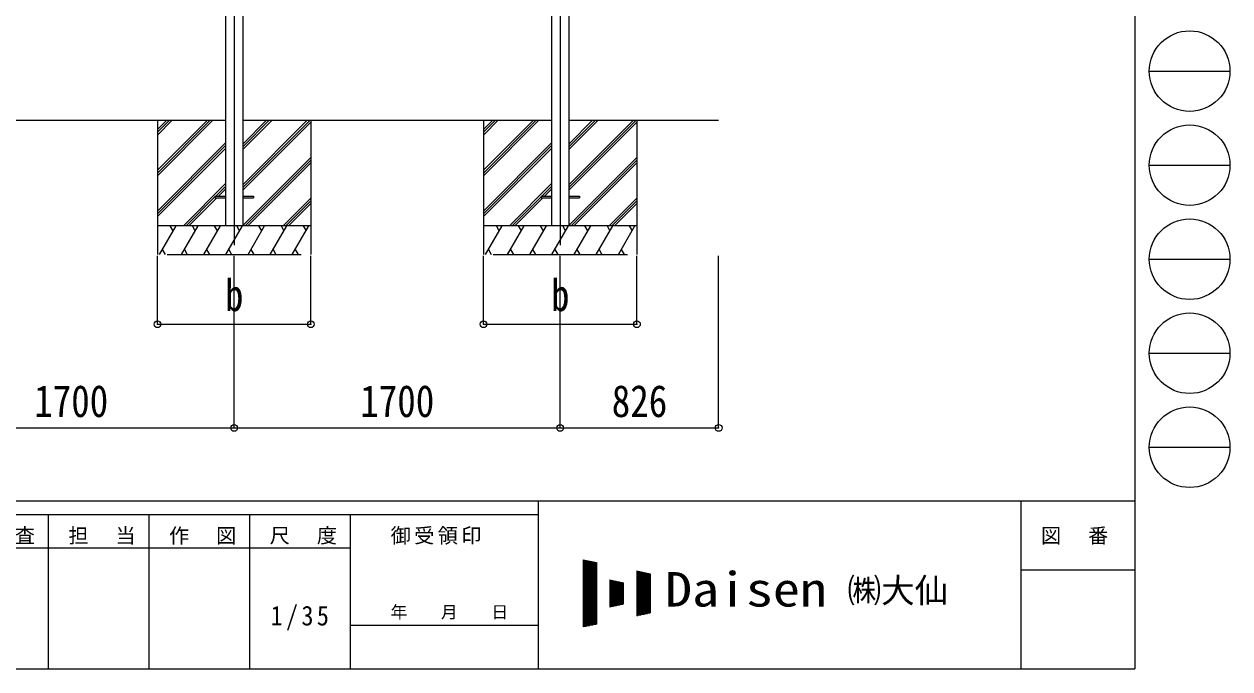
# Model space of a CAD drawing. Units: millimetres at full size, sheet at 1:35. Extents: x -9783 to 9892, y -6828 to 6752.
# Drawn here: x 3605 to 9892, y -6828 to -3468 of the extents above; entities that cross this region are included whole.
import ezdxf
from ezdxf.enums import TextEntityAlignment as Align

# ---------------------------------------------------------------- set-up
doc = ezdxf.new("R2010")
doc.units = ezdxf.units.MM
doc.header["$LTSCALE"] = 35
doc.header["$PDMODE"] = 32
doc.header["$PDSIZE"] = 35
for name, color, linetype, lineweight in [('0-0_0', 7, 'Continuous', 9), ('0-1_本体', 4, 'Continuous', 9), ('0-2_部品', 7, 'Continuous', 9), ('0-8_PARTS2', 2, 'Continuous', 9), ('0-A_寸法', 6, 'Continuous', 9), ('F-0_240', 7, 'Continuous', 9)]:
    doc.layers.add(name, color=color, linetype=linetype, lineweight=lineweight)
doc.styles.add('ＭＳ ゴシック', font='')
doc.styles.get('ＭＳ ゴシック').set_extended_font_data('MS Gothic')

msp = doc.modelspace()

# ---------------------------------------------------------------- linework, layer by layer
at = {"layer": '0-0_0'}
for p, q in [((3045.39, -3969.25), (4654.99, -3969.25)), ((4300.19, -3969.25), (4300.19, -4669.25)), ((4300.19, -4229.98), (4560.92, -3969.25)), ((4300.19, -4244.12), (4575.06, -3969.25)), ((4300.19, -4258.26), (4589.2, -3969.25)), ((4300.19, -4046.13), (4377.07, -3969.25)), ((4300.19, -4031.99), (4362.93, -3969.25)), ((4300.19, -4017.85), (4348.79, -3969.25)), ((4745.39, -3969.25), (6354.99, -3969.25)), ((4745.39, -4305.28), (5081.42, -3969.25)), ((4745.39, -4319.42), (5095.56, -3969.25)), ((4745.39, -4121.43), (4897.57, -3969.25)), ((4745.39, -4107.29), (4883.43, -3969.25)), ((4745.39, -4093.15), (4869.29, -3969.25)), ((4745.39, -4333.56), (5100.19, -3978.76)), ((5100.19, -3969.25), (5100.19, -4669.25)), ((6000.19, -3969.25), (6000.19, -4669.25)), ((6000.19, -4229.98), (6260.92, -3969.25)), ((6000.19, -4244.12), (6275.06, -3969.25)), ((6000.19, -4258.26), (6289.2, -3969.25)), ((6000.19, -4046.13), (6077.07, -3969.25)), ((6000.19, -4031.99), (6062.93, -3969.25)), ((6000.19, -4017.85), (6048.79, -3969.25)), ((6445.39, -3969.25), (7226.19, -3969.25)), ((6445.39, -4305.28), (6781.42, -3969.25)), ((6445.39, -4319.42), (6795.56, -3969.25)), ((6445.39, -4121.43), (6597.57, -3969.25)), ((6445.39, -4107.29), (6583.43, -3969.25)), ((6445.39, -4093.15), (6569.29, -3969.25)), ((6445.39, -4333.56), (6800.19, -3978.76)), ((6800.19, -3969.25), (6800.19, -4669.25)), ((4300.19, -4442.11), (4654.99, -4087.31)), ((4300.19, -4456.25), (4654.99, -4101.45)), ((4300.19, -4470.39), (4654.99, -4115.59)), ((6000.19, -4442.11), (6354.99, -4087.31)), ((6000.19, -4456.25), (6354.99, -4101.45)), ((6000.19, -4470.39), (6354.99, -4115.59)), ((4745.39, -4517.41), (5100.19, -4162.61)), ((4757.69, -4519.25), (5100.19, -4176.75)), ((4771.83, -4519.25), (5100.19, -4190.89)), ((6445.39, -4517.41), (6800.19, -4162.61)), ((6457.69, -4519.25), (6800.19, -4176.75)), ((6471.83, -4519.25), (6800.19, -4190.89)), ((4435.18, -4519.25), (4654.99, -4299.44)), ((4603.84, -4364.74), (4654.99, -4313.58)), ((4617.98, -4364.74), (4654.99, -4327.73)), ((6135.18, -4519.25), (6354.99, -4299.44)), ((6303.84, -4364.74), (6354.99, -4313.58)), ((6317.98, -4364.74), (6354.99, -4327.73)), ((4449.32, -4519.25), (4600.19, -4368.38)), ((4463.47, -4519.25), (4608.98, -4373.74)), ((4955.68, -4519.25), (5100.19, -4374.74)), ((4969.82, -4519.25), (5100.19, -4388.88)), ((6149.32, -4519.25), (6300.19, -4368.38)), ((6163.47, -4519.25), (6308.98, -4373.74)), ((6655.68, -4519.25), (6800.19, -4374.74)), ((6669.82, -4519.25), (6800.19, -4388.88)), ((4983.97, -4519.25), (5100.19, -4403.03)), ((6683.97, -4519.25), (6800.19, -4403.03)), ((5100.19, -4519.25), (4300.19, -4519.25)), ((4310.48, -4669.25), (4397.08, -4519.25)), ((4382.08, -4545.23), (4367.08, -4519.25)), ((4425.95, -4669.25), (4512.55, -4519.25)), ((4497.55, -4545.23), (4482.55, -4519.25)), ((4541.42, -4669.25), (4628.02, -4519.25)), ((4613.02, -4545.23), (4598.02, -4519.25)), ((4656.89, -4669.25), (4743.49, -4519.25)), ((4728.49, -4545.23), (4713.49, -4519.25)), ((4772.36, -4669.25), (4858.96, -4519.25)), ((4843.96, -4545.23), (4828.96, -4519.25)), ((4887.83, -4669.25), (4974.43, -4519.25)), ((4944.43, -4519.25), (4959.43, -4545.23)), ((5003.3, -4669.25), (5089.9, -4519.25)), ((5059.9, -4519.25), (5074.9, -4545.23)), ((6800.19, -4519.25), (6000.19, -4519.25)), ((6010.48, -4669.25), (6097.08, -4519.25)), ((6082.08, -4545.23), (6067.08, -4519.25)), ((6125.95, -4669.25), (6212.55, -4519.25)), ((6197.55, -4545.23), (6182.55, -4519.25)), ((6241.42, -4669.25), (6328.02, -4519.25)), ((6313.02, -4545.23), (6298.02, -4519.25)), ((6356.89, -4669.25), (6443.49, -4519.25)), ((6428.49, -4545.23), (6413.49, -4519.25)), ((6472.36, -4669.25), (6558.96, -4519.25)), ((6543.96, -4545.23), (6528.96, -4519.25)), ((6587.83, -4669.25), (6674.43, -4519.25)), ((6644.43, -4519.25), (6659.43, -4545.23)), ((6703.3, -4669.25), (6789.9, -4519.25)), ((6759.9, -4519.25), (6774.9, -4545.23)), ((4325.48, -4643.27), (4340.48, -4669.25)), ((4440.95, -4643.27), (4455.95, -4669.25)), ((4556.42, -4643.27), (4571.42, -4669.25)), ((4671.89, -4643.27), (4686.89, -4669.25)), ((4787.36, -4643.27), (4802.36, -4669.25)), ((4902.83, -4643.27), (4917.83, -4669.25)), ((5018.3, -4643.27), (5033.3, -4669.25)), ((6025.48, -4643.27), (6040.48, -4669.25)), ((6140.95, -4643.27), (6155.95, -4669.25)), ((6256.42, -4643.27), (6271.42, -4669.25)), ((6371.89, -4643.27), (6386.89, -4669.25)), ((6487.36, -4643.27), (6502.36, -4669.25)), ((6602.83, -4643.27), (6617.83, -4669.25)), ((6718.3, -4643.27), (6733.3, -4669.25)), ((4350.19, -4669.25), (5050.19, -4669.25)), ((6050.19, -4669.25), (6750.19, -4669.25))]:
    msp.add_line(p, q, dxfattribs=at)
at = {"layer": '0-1_本体'}
for p, q in [((4654.99, -1063.19), (4654.99, -4519.26)), ((4745.39, -1063.19), (4745.39, -4519.26)), ((6354.99, -1063.19), (6354.99, -4519.26)), ((6445.39, -1063.19), (6445.39, -4519.26))]:
    msp.add_line(p, q, dxfattribs=at)
at = {"layer": '0-2_部品', "color": 4}
for p, q in [((4600.19, -4364.75), (4600.19, -4373.75)), ((4600.19, -4364.75), (4655.19, -4364.75)), ((4600.19, -4373.75), (4655.19, -4373.75)), ((4745.19, -4364.75), (4800.19, -4364.75)), ((4745.19, -4373.75), (4800.19, -4373.75)), ((4800.19, -4364.75), (4800.19, -4373.75)), ((6300.19, -4364.75), (6300.19, -4373.75)), ((6300.19, -4364.75), (6355.19, -4364.75)), ((6300.19, -4373.75), (6355.19, -4373.75)), ((6445.19, -4364.75), (6500.19, -4364.75)), ((6445.19, -4373.75), (6500.19, -4373.75)), ((6500.19, -4364.75), (6500.19, -4373.75))]:
    msp.add_line(p, q, dxfattribs=at)
at = {"layer": '0-8_PARTS2'}
for p, q in [((4700.19, -930.38), (4700.19, -4619.28)), ((6400.19, -930.38), (6400.19, -4619.28))]:
    msp.add_line(p, q, dxfattribs=at)
at = {"layer": '0-A_寸法'}
for p, q in [((4300.19, -5032.27), (4300.19, -4675.73)), ((4700.19, -5572.64), (4700.19, -4675.73)), ((5100.19, -5032.27), (5100.19, -4675.73)), ((6000.19, -5032.27), (6000.19, -4675.73)), ((6400.19, -5572.64), (6400.19, -4675.73)), ((6800.19, -5032.27), (6800.19, -4675.73)), ((7226.19, -5572.64), (7226.19, -4675.73)), ((4300.19, -5032.27), (5100.19, -5032.27)), ((6000.19, -5032.27), (6800.19, -5032.27)), ((3000.19, -5572.64), (4700.19, -5572.64)), ((4700.19, -5572.64), (6400.19, -5572.64)), ((6400.19, -5572.64), (7226.19, -5572.64))]:
    msp.add_line(p, q, dxfattribs=at)
for p in [(4300.19, -5032.27), (5100.19, -5032.27), (6000.19, -5032.27), (6800.19, -5032.27), (4700.19, -5572.64), (6400.19, -5572.64), (7226.19, -5572.64)]:
    msp.add_point(p, dxfattribs=at)
at = {"layer": 'F-0_240', "color": 5}
for p, q in [((9396.97, 6751.9), (9396.97, -6828.1)), ((-9783.03, -5953.1), (9396.97, -5953.1)), ((6285.75, -5953.1), (6285.75, -6828.1)), ((8801.97, -5953.1), (8801.97, -6828.1)), ((-9783.03, -6023.1), (6285.75, -6023.1)), ((3730.75, -6023.1), (3730.75, -6828.1)), ((4255.75, -6023.1), (4255.75, -6828.1)), ((4780.75, -6023.1), (4780.75, -6828.1)), ((5305.75, -6023.1), (5305.75, -6828.1)), ((3205.75, -6198.1), (5305.75, -6198.1)), ((8801.97, -6311.85), (9396.97, -6311.85)), ((5305.75, -6600.6), (6285.75, -6600.6)), ((-9783.03, -6828.1), (9396.97, -6828.1))]:
    msp.add_line(p, q, dxfattribs=at)
at = {"layer": 'F-0_240', "color": 4}
for p, q in [((9471.77, -3713.1), (9891.77, -3713.1)), ((9471.77, -4203.1), (9891.77, -4203.1)), ((9471.77, -4693.1), (9891.77, -4693.1)), ((9471.77, -5183.1), (9891.77, -5183.1)), ((9471.77, -5673.1), (9891.77, -5673.1))]:
    msp.add_line(p, q, dxfattribs=at)
at = {"layer": 'F-0_240'}
for p, q in [((6519.04, -6259.47), (6589.04, -6274.05)), ((6519.04, -6259.47), (6519.04, -6609.47)), ((6519.04, -6262.76), (6534.85, -6262.76)), ((6519.04, -6266.26), (6551.65, -6266.26)), ((6519.04, -6269.76), (6568.45, -6269.76)), ((6519.04, -6273.26), (6585.25, -6273.26)), ((6519.04, -6276.76), (6589.04, -6276.76)), ((6519.04, -6280.26), (6589.04, -6280.26)), ((6519.04, -6283.76), (6589.04, -6283.76)), ((6521.12, -6609.03), (6521.12, -6259.9)), ((6524.62, -6608.3), (6524.62, -6260.63)), ((6528.12, -6607.58), (6528.12, -6261.36)), ((6531.62, -6606.85), (6531.62, -6262.09)), ((6535.12, -6606.12), (6535.12, -6262.81)), ((6538.62, -6605.39), (6538.62, -6263.54)), ((6542.12, -6604.66), (6542.12, -6264.27)), ((6545.62, -6603.93), (6545.62, -6265)), ((6549.12, -6603.2), (6549.12, -6265.73)), ((6552.62, -6602.47), (6552.62, -6266.46)), ((6556.12, -6601.74), (6556.12, -6267.19)), ((6559.62, -6601.01), (6559.62, -6267.92)), ((6563.12, -6600.28), (6563.12, -6268.65)), ((6566.62, -6599.55), (6566.62, -6269.38)), ((6570.12, -6598.83), (6570.12, -6270.11)), ((6573.62, -6598.1), (6573.62, -6270.84)), ((6577.12, -6597.37), (6577.12, -6271.56)), ((6580.62, -6596.64), (6580.62, -6272.29)), ((6584.12, -6595.91), (6584.12, -6273.02)), ((6587.62, -6595.18), (6587.62, -6273.75)), ((6589.04, -6274.05), (6589.04, -6594.88)), ((6519.04, -6287.26), (6589.04, -6287.26)), ((6519.04, -6290.76), (6589.04, -6290.76)), ((6519.04, -6294.26), (6589.04, -6294.26)), ((6519.04, -6297.76), (6589.04, -6297.76)), ((6519.04, -6301.26), (6589.04, -6301.26)), ((6519.04, -6304.76), (6589.04, -6304.76)), ((6519.04, -6308.26), (6589.04, -6308.26)), ((6519.04, -6311.76), (6589.04, -6311.76)), ((6519.04, -6315.26), (6589.04, -6315.26)), ((6519.04, -6318.76), (6589.04, -6318.76)), ((6519.04, -6322.26), (6589.04, -6322.26)), ((6519.04, -6325.76), (6589.04, -6325.76)), ((6519.04, -6329.26), (6589.04, -6329.26)), ((6519.04, -6332.76), (6589.04, -6332.76)), ((6519.04, -6336.26), (6589.04, -6336.26)), ((6519.04, -6339.76), (6589.04, -6339.76)), ((6519.04, -6343.26), (6589.04, -6343.26)), ((6519.04, -6346.76), (6589.04, -6346.76)), ((6799.04, -6317.8), (6869.04, -6332.38)), ((6799.04, -6317.8), (6799.04, -6551.13)), ((6799.04, -6318.76), (6803.65, -6318.76)), ((6799.04, -6322.26), (6820.45, -6322.26)), ((6799.04, -6325.76), (6837.25, -6325.76)), ((6799.04, -6329.26), (6854.05, -6329.26)), ((6799.04, -6332.76), (6869.04, -6332.76)), ((6799.04, -6336.26), (6869.04, -6336.26)), ((6799.04, -6339.76), (6869.04, -6339.76)), ((6799.04, -6343.26), (6869.04, -6343.26)), ((6799.04, -6346.76), (6869.04, -6346.76)), ((6801.12, -6550.7), (6801.12, -6318.23)), ((6804.62, -6549.97), (6804.62, -6318.96)), ((6808.12, -6549.24), (6808.12, -6319.69)), ((6811.62, -6548.51), (6811.62, -6320.42)), ((6815.12, -6547.78), (6815.12, -6321.15)), ((6818.62, -6547.05), (6818.62, -6321.88)), ((6822.12, -6546.33), (6822.12, -6322.61)), ((6825.62, -6545.6), (6825.62, -6323.34)), ((6829.12, -6544.87), (6829.12, -6324.06)), ((6832.62, -6544.14), (6832.62, -6324.79)), ((6836.12, -6543.41), (6836.12, -6325.52)), ((6839.62, -6542.68), (6839.62, -6326.25)), ((6843.12, -6541.95), (6843.12, -6326.98)), ((6846.62, -6541.22), (6846.62, -6327.71)), ((6850.12, -6540.49), (6850.12, -6328.44)), ((6853.62, -6539.76), (6853.62, -6329.17)), ((6857.12, -6539.03), (6857.12, -6329.9)), ((6860.62, -6538.3), (6860.62, -6330.63)), ((6864.12, -6537.58), (6864.12, -6331.36)), ((6867.62, -6536.85), (6867.62, -6332.09)), ((6869.04, -6332.38), (6869.04, -6536.55)), ((6519.04, -6350.26), (6589.04, -6350.26)), ((6519.04, -6353.76), (6589.04, -6353.76)), ((6519.04, -6357.26), (6589.04, -6357.26)), ((6519.04, -6360.76), (6589.04, -6360.76)), ((6519.04, -6364.26), (6589.04, -6364.26)), ((6519.04, -6367.76), (6589.04, -6367.76)), ((6519.04, -6371.26), (6589.04, -6371.26)), ((6519.04, -6374.76), (6589.04, -6374.76)), ((6519.04, -6378.26), (6589.04, -6378.26)), ((6519.04, -6381.76), (6589.04, -6381.76)), ((6519.04, -6385.26), (6589.04, -6385.26)), ((6519.04, -6388.76), (6589.04, -6388.76)), ((6519.04, -6392.26), (6589.04, -6392.26)), ((6519.04, -6395.76), (6589.04, -6395.76)), ((6519.04, -6399.26), (6589.04, -6399.26)), ((6519.04, -6402.76), (6589.04, -6402.76)), ((6519.04, -6406.26), (6589.04, -6406.26)), ((6519.04, -6409.76), (6589.04, -6409.76)), ((6659.04, -6364.47), (6729.04, -6379.05)), ((6659.04, -6364.47), (6659.04, -6504.47)), ((6659.04, -6367.76), (6674.85, -6367.76)), ((6659.04, -6371.26), (6691.65, -6371.26)), ((6659.04, -6374.76), (6708.45, -6374.76)), ((6659.04, -6378.26), (6725.25, -6378.26)), ((6659.04, -6381.76), (6729.04, -6381.76)), ((6659.04, -6385.26), (6729.04, -6385.26)), ((6659.04, -6388.76), (6729.04, -6388.76)), ((6659.04, -6392.26), (6729.04, -6392.26)), ((6659.04, -6395.76), (6729.04, -6395.76)), ((6659.04, -6399.26), (6729.04, -6399.26)), ((6659.04, -6402.76), (6729.04, -6402.76)), ((6659.04, -6406.26), (6729.04, -6406.26)), ((6659.04, -6409.76), (6729.04, -6409.76)), ((6661.12, -6504.03), (6661.12, -6364.9)), ((6664.62, -6503.3), (6664.62, -6365.63)), ((6668.12, -6502.58), (6668.12, -6366.36)), ((6671.62, -6501.85), (6671.62, -6367.09)), ((6675.12, -6501.12), (6675.12, -6367.81)), ((6678.62, -6500.39), (6678.62, -6368.54)), ((6682.12, -6499.66), (6682.12, -6369.27)), ((6685.62, -6498.93), (6685.62, -6370)), ((6689.12, -6498.2), (6689.12, -6370.73)), ((6692.62, -6497.47), (6692.62, -6371.46)), ((6696.12, -6496.74), (6696.12, -6372.19)), ((6699.62, -6496.01), (6699.62, -6372.92)), ((6703.12, -6495.28), (6703.12, -6373.65)), ((6706.62, -6494.55), (6706.62, -6374.38)), ((6710.12, -6493.83), (6710.12, -6375.11)), ((6713.62, -6493.1), (6713.62, -6375.84)), ((6717.12, -6492.37), (6717.12, -6376.56)), ((6720.62, -6491.64), (6720.62, -6377.29)), ((6724.12, -6490.91), (6724.12, -6378.02)), ((6727.62, -6490.18), (6727.62, -6378.75)), ((6729.04, -6379.05), (6729.04, -6489.88)), ((6799.04, -6350.26), (6869.04, -6350.26)), ((6799.04, -6353.76), (6869.04, -6353.76)), ((6799.04, -6357.26), (6869.04, -6357.26)), ((6799.04, -6360.76), (6869.04, -6360.76)), ((6799.04, -6364.26), (6869.04, -6364.26)), ((6799.04, -6367.76), (6869.04, -6367.76)), ((6799.04, -6371.26), (6869.04, -6371.26)), ((6799.04, -6374.76), (6869.04, -6374.76)), ((6799.04, -6378.26), (6869.04, -6378.26)), ((6799.04, -6381.76), (6869.04, -6381.76)), ((6799.04, -6385.26), (6869.04, -6385.26)), ((6799.04, -6388.76), (6869.04, -6388.76)), ((6799.04, -6392.26), (6869.04, -6392.26)), ((6799.04, -6395.76), (6869.04, -6395.76)), ((6799.04, -6399.26), (6869.04, -6399.26)), ((6799.04, -6402.76), (6869.04, -6402.76)), ((6799.04, -6406.26), (6869.04, -6406.26)), ((6799.04, -6409.76), (6869.04, -6409.76)), ((6519.04, -6413.26), (6589.04, -6413.26)), ((6519.04, -6416.76), (6589.04, -6416.76)), ((6519.04, -6420.26), (6589.04, -6420.26)), ((6519.04, -6423.76), (6589.04, -6423.76)), ((6519.04, -6427.26), (6589.04, -6427.26)), ((6519.04, -6430.76), (6589.04, -6430.76)), ((6519.04, -6434.26), (6589.04, -6434.26)), ((6519.04, -6437.76), (6589.04, -6437.76)), ((6519.04, -6441.26), (6589.04, -6441.26)), ((6519.04, -6444.76), (6589.04, -6444.76)), ((6519.04, -6448.26), (6589.04, -6448.26)), ((6519.04, -6451.76), (6589.04, -6451.76)), ((6519.04, -6455.26), (6589.04, -6455.26)), ((6519.04, -6458.76), (6589.04, -6458.76)), ((6519.04, -6462.26), (6589.04, -6462.26)), ((6519.04, -6465.76), (6589.04, -6465.76)), ((6519.04, -6469.26), (6589.04, -6469.26)), ((6519.04, -6472.76), (6589.04, -6472.76)), ((6659.04, -6413.26), (6729.04, -6413.26)), ((6659.04, -6416.76), (6729.04, -6416.76)), ((6659.04, -6420.26), (6729.04, -6420.26)), ((6659.04, -6423.76), (6729.04, -6423.76)), ((6659.04, -6427.26), (6729.04, -6427.26)), ((6659.04, -6430.76), (6729.04, -6430.76)), ((6659.04, -6434.26), (6729.04, -6434.26)), ((6659.04, -6437.76), (6729.04, -6437.76)), ((6659.04, -6441.26), (6729.04, -6441.26)), ((6659.04, -6444.76), (6729.04, -6444.76)), ((6659.04, -6448.26), (6729.04, -6448.26)), ((6659.04, -6451.76), (6729.04, -6451.76)), ((6659.04, -6455.26), (6729.04, -6455.26)), ((6659.04, -6458.76), (6729.04, -6458.76)), ((6659.04, -6462.26), (6729.04, -6462.26)), ((6659.04, -6465.76), (6729.04, -6465.76)), ((6659.04, -6469.26), (6729.04, -6469.26)), ((6659.04, -6472.76), (6729.04, -6472.76)), ((6799.04, -6413.26), (6869.04, -6413.26)), ((6799.04, -6416.76), (6869.04, -6416.76)), ((6799.04, -6420.26), (6869.04, -6420.26)), ((6799.04, -6423.76), (6869.04, -6423.76)), ((6799.04, -6427.26), (6869.04, -6427.26)), ((6799.04, -6430.76), (6869.04, -6430.76)), ((6799.04, -6434.26), (6869.04, -6434.26)), ((6799.04, -6437.76), (6869.04, -6437.76)), ((6799.04, -6441.26), (6869.04, -6441.26)), ((6799.04, -6444.76), (6869.04, -6444.76)), ((6799.04, -6448.26), (6869.04, -6448.26)), ((6799.04, -6451.76), (6869.04, -6451.76)), ((6799.04, -6455.26), (6869.04, -6455.26)), ((6799.04, -6458.76), (6869.04, -6458.76)), ((6799.04, -6462.26), (6869.04, -6462.26)), ((6799.04, -6465.76), (6869.04, -6465.76)), ((6799.04, -6469.26), (6869.04, -6469.26)), ((6799.04, -6472.76), (6869.04, -6472.76)), ((6519.04, -6476.26), (6589.04, -6476.26)), ((6519.04, -6479.76), (6589.04, -6479.76)), ((6519.04, -6483.26), (6589.04, -6483.26)), ((6519.04, -6486.76), (6589.04, -6486.76)), ((6519.04, -6490.26), (6589.04, -6490.26)), ((6519.04, -6493.76), (6589.04, -6493.76)), ((6519.04, -6497.26), (6589.04, -6497.26)), ((6519.04, -6500.76), (6589.04, -6500.76)), ((6519.04, -6504.26), (6589.04, -6504.26)), ((6519.04, -6507.76), (6589.04, -6507.76)), ((6519.04, -6511.26), (6589.04, -6511.26)), ((6519.04, -6514.76), (6589.04, -6514.76)), ((6519.04, -6518.26), (6589.04, -6518.26)), ((6519.04, -6521.76), (6589.04, -6521.76)), ((6519.04, -6525.26), (6589.04, -6525.26)), ((6519.04, -6528.76), (6589.04, -6528.76)), ((6519.04, -6532.26), (6589.04, -6532.26)), ((6519.04, -6535.76), (6589.04, -6535.76)), ((6659.04, -6476.26), (6729.04, -6476.26)), ((6659.04, -6479.76), (6729.04, -6479.76)), ((6659.04, -6483.26), (6729.04, -6483.26)), ((6659.04, -6486.76), (6729.04, -6486.76)), ((6659.04, -6504.47), (6729.04, -6489.88)), ((6659.04, -6490.26), (6727.23, -6490.26)), ((6659.04, -6493.76), (6710.43, -6493.76)), ((6659.04, -6497.26), (6693.63, -6497.26)), ((6659.04, -6500.76), (6676.83, -6500.76)), ((6659.04, -6504.26), (6660.03, -6504.26)), ((6799.04, -6476.26), (6869.04, -6476.26)), ((6799.04, -6479.76), (6869.04, -6479.76)), ((6799.04, -6483.26), (6869.04, -6483.26)), ((6799.04, -6486.76), (6869.04, -6486.76)), ((6799.04, -6490.26), (6869.04, -6490.26)), ((6799.04, -6493.76), (6869.04, -6493.76)), ((6799.04, -6497.26), (6869.04, -6497.26)), ((6799.04, -6500.76), (6869.04, -6500.76)), ((6799.04, -6504.26), (6869.04, -6504.26)), ((6799.04, -6507.76), (6869.04, -6507.76)), ((6799.04, -6511.26), (6869.04, -6511.26)), ((6799.04, -6514.76), (6869.04, -6514.76)), ((6799.04, -6518.26), (6869.04, -6518.26)), ((6799.04, -6521.76), (6869.04, -6521.76)), ((6799.04, -6525.26), (6869.04, -6525.26)), ((6799.04, -6528.76), (6869.04, -6528.76)), ((6799.04, -6532.26), (6869.04, -6532.26)), ((6799.04, -6535.76), (6869.04, -6535.76)), ((6869.04, -6536.55), (6799.04, -6551.13)), ((6519.04, -6539.26), (6589.04, -6539.26)), ((6519.04, -6542.76), (6589.04, -6542.76)), ((6519.04, -6546.26), (6589.04, -6546.26)), ((6519.04, -6549.76), (6589.04, -6549.76)), ((6519.04, -6553.26), (6589.04, -6553.26)), ((6519.04, -6556.76), (6589.04, -6556.76)), ((6519.04, -6560.26), (6589.04, -6560.26)), ((6519.04, -6563.76), (6589.04, -6563.76)), ((6519.04, -6567.26), (6589.04, -6567.26)), ((6519.04, -6570.76), (6589.04, -6570.76)), ((6519.04, -6574.26), (6589.04, -6574.26)), ((6519.04, -6577.76), (6589.04, -6577.76)), ((6519.04, -6581.26), (6589.04, -6581.26)), ((6519.04, -6584.76), (6589.04, -6584.76)), ((6519.04, -6588.26), (6589.04, -6588.26)), ((6519.04, -6591.76), (6589.04, -6591.76)), ((6589.04, -6594.88), (6519.04, -6609.47)), ((6519.04, -6595.26), (6587.23, -6595.26)), ((6519.04, -6598.76), (6570.43, -6598.76)), ((6799.04, -6539.26), (6856.03, -6539.26)), ((6799.04, -6542.76), (6839.23, -6542.76)), ((6799.04, -6546.26), (6822.43, -6546.26)), ((6799.04, -6549.76), (6805.63, -6549.76)), ((6519.04, -6602.26), (6553.63, -6602.26)), ((6519.04, -6605.76), (6536.83, -6605.76)), ((6519.04, -6609.26), (6520.03, -6609.26))]:
    msp.add_line(p, q, dxfattribs=at)
at = {"layer": 'F-0_240', "color": 4}
for centre in [(9681.77, -3713.1), (9681.77, -4203.1), (9681.77, -4693.1), (9681.77, -5183.1), (9681.77, -5673.1)]:
    msp.add_circle(centre, 210, dxfattribs=at)

# ---------------------------------------------------------------- texts
at = {"layer": '0-A_寸法', "color": 7, "style": 'ＭＳ ゴシック', "width": 0.85}
for s, p in [('b', (4652.07, -5013.27)), ('b', (6352.07, -5013.27)), ('1700', (3657.69, -5565.64)), ('1700', (5357.69, -5565.64)), ('826', (6668.82, -5565.64))]:
    msp.add_text(s, height=166.8, dxfattribs=at).set_placement(p, align=Align.BOTTOM_LEFT)
at = {"layer": 'F-0_240', "style": 'ＭＳ ゴシック', "width": 1.15}
msp.add_text('Daisen', height=179.6, dxfattribs=at).set_placement((6947.05, -6556.97), align=Align.BOTTOM_LEFT)
at = {"layer": 'F-0_240', "style": 'ＭＳ ゴシック'}
for s, height, p in [('㈱大仙\u3000', 128.3, (7898.35, -6521.97)), ('年\u3000\u3000月\u3000\u3000日', 64.15, (5515.76, -6583.1))]:
    msp.add_text(s, height=height, dxfattribs=at).set_placement(p, align=Align.BOTTOM_LEFT)
at = {"layer": 'F-0_240', "attachment_point": 7, "style": 'ＭＳ ゴシック'}
for s, insert, char_height in [('\\T1.17;照\u3000査', (3310.76, -6180.6), 76.98), ('\\T1.17;担\u3000当', (3835.76, -6180.6), 76.98), ('\\T1.17;作\u3000図', (4360.75, -6180.6), 76.98), ('\\T1.17;尺\u3000度', (4885.76, -6180.6), 76.98), ('\\T1.17;御受領印', (5515.75, -6180.6), 76.98), ('\\T1.17;図\u3000番', (8906.97, -6180.6), 76.98), ('\\T1.28;\\W0.9;1/35', (4890.13, -6626.85), 102.6)]:
    msp.add_mtext(s, dxfattribs=dict(at, insert=insert, char_height=char_height))

doc.saveas('drawing.dxf')
